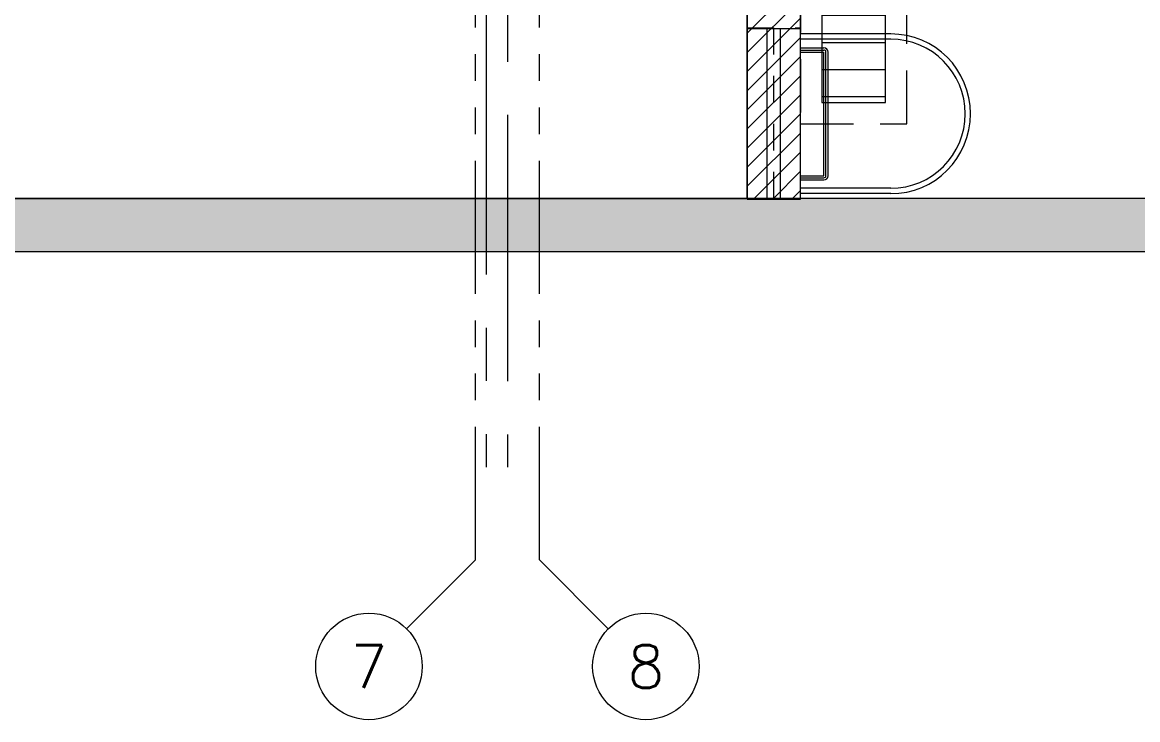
# Model space of a CAD drawing. Header units: millimetres. Extents: x 2085 to 2829, y 1352 to 1631.
# Drawn here: x 2154.63 to 2159.86, y 1600.64 to 1603.91 of the extents above; entities that cross this region are included whole.
import ezdxf
from ezdxf.enums import TextEntityAlignment as Align

# ---------------------------------------------------------------- set-up
doc = ezdxf.new("R2010")
doc.units = ezdxf.units.MM
for name, pattern in [('CENTER', [2, 1.25, -0.25, 0.25, -0.25]), ('HIDDEN', [0.375, 0.25, -0.125]), ('HIDDEN2', [0.1875, 0.125, -0.0625]), ('PHANTOM', [2.5, 1.25, -0.25, 0.25, -0.25, 0.25, -0.25]), ('PHANTOM2', [1.25, 0.625, -0.125, 0.125, -0.125, 0.125, -0.125])]:
    doc.linetypes.add(name, pattern=pattern)
doc.layers.get('0').update_dxf_attribs({"color": 251, "lineweight": 9})
for name, color, linetype, lineweight in [('A-BARANDAS', 251, 'Continuous', 9), ('A-EJES', 251, 'PHANTOM', 9), ('A-ESTRUCTURA-HATCH', 251, 'Continuous', 13), ('A-ESTRUCTURA-MUROS', 251, 'Continuous', 13), ('A-ESTRUCTURA-PLACAS', 251, 'Continuous', 13), ('A-MUROS', 251, 'Continuous', 9), ('A-PROYECCIONES', 251, 'HIDDEN2', 9), ('A-SANITARIOS', 251, 'Continuous', 13), ('A_20_Barandas', 251, 'Continuous', 13), ('DESAGUE', 251, 'Continuous', 13), ('Pavco', 251, 'Continuous', 13)]:
    doc.layers.add(name, color=color, linetype=linetype, lineweight=lineweight)
doc.layers.add('A-ETAPAS', color=251, linetype='Continuous', lineweight=9, plot=False)
doc.styles.add('ROMANS', font='romans.shx', dxfattribs={"width": 0.8})

# ---------------------------------------------------------------- blocks, each defined once
blk = doc.blocks.new('estructuras sotano 1')
at = {"layer": 'A-ESTRUCTURA-HATCH'}
h = blk.add_hatch(color=256, dxfattribs=at)
h.dxf.hatch_style = 1
h.paths.add_polyline_path([(18.94, 5.25), (19.19, 5.25), (19.19, 4.55), (18.94, 4.55)])
h.paths.add_polyline_path([(26.15, 5.25), (26.4, 5.25), (26.4, 4.55), (26.15, 4.55)])
h.paths.add_polyline_path([(26.15, 11.95), (26.4, 11.95), (26.4, 11.25), (26.15, 11.25)])
h.paths.add_polyline_path([(18.89, 11.95), (19.19, 11.95), (19.19, 11.25), (18.89, 11.25)])
h.paths.add_polyline_path([(11.43, 5.25), (11.98, 5.25), (11.98, 4.55), (11.43, 4.55)])
h.paths.add_polyline_path([(11.43, 11.95), (11.98, 11.95), (11.98, 11.25), (11.43, 11.25)])
h.paths.add_polyline_path([(4.22, 5.25), (4.47, 5.25), (4.47, 4.55), (4.22, 4.55)])
h.paths.add_polyline_path([(4.22, 11.95), (4.47, 11.95), (4.47, 11.25), (4.22, 11.25)])
h.paths.add_polyline_path([(18.89, 0.2499), (0, 0.25), (0, 0), (18.89, 0.0001)])
h.paths.add_polyline_path([(27.49, 0.25), (18.94, 0.25), (18.94, 0.0003), (27.49, 0.0004)])
h.paths.add_polyline_path([(15.265, 11.2494), (15.265, 13.45), (17.215, 13.4501), (17.215, 13.6), (15.015, 13.6), (15.015, 11.2494)])
h.paths.add_polyline_path([(19.165, 16.45), (18.94, 16.45), (15.015, 16.45), (15.015, 16.25), (18.915, 16.25), (18.915, 13.3), (19.165, 13.3)])
h.paths.add_polyline_path([(16.265, 11.3994), (17.2149, 11.3994), (17.2149, 11.2494), (16.265, 11.2494)], flags=17)
h = blk.add_hatch(dxfattribs=at)
h.set_pattern_fill('ANSI31', color=256, scale=0.02)
h.set_pattern_definition([(45, (-226278.28786, -8188240.62345), (-0.04490128060535, 0.04490128060535), [])])
h.paths.add_polyline_path([(13.08, 0.25), (13.08, 11.25), (15.015, 11.25), (15.015, 11.5), (11.98, 11.5), (11.98, 11.25), (12.83, 11.25), (12.83, 8.8215), (0.25, 8.8215), (0.25, 11.25), (4.22, 11.25), (4.22, 11.5), (0, 11.5), (0, 0.25), (0.25, 0.25), (0.25, 2.7299), (12.8238, 2.7299), (12.8238, 2.9799), (0.25, 2.9799), (0.25, 5.38), (12.8234, 5.38), (12.8234, 5.63), (0.25, 5.63), (0.25, 8.5715), (12.83, 8.5715), (12.83, 0.25)])
h.paths.add_polyline_path([(4.47, 11.5), (11.43, 11.5), (11.43, 11.25), (4.47, 11.25)], flags=17)
h.paths.add_polyline_path([(19.19, 11.5), (26.15, 11.5), (26.15, 11.25), (21.84, 11.25), (21.84, 9.1504), (27.24, 9.1504), (27.24, 11.25), (26.4, 11.25), (26.4, 11.5), (27.49, 11.5), (27.49, 0.25), (27.24, 0.25), (27.24, 4.7254), (26.4, 4.7254), (26.4, 4.9754), (27.24, 4.9754), (27.24, 8.9004), (19.19, 8.9004), (19.19, 5.25), (18.94, 5.25), (18.94, 9.1504), (21.59, 9.1504), (21.59, 11.25), (19.19, 11.25)])
h.paths.add_polyline_path([(19.19, 4.9754), (26.15, 4.9754), (26.15, 4.7254), (19.19, 4.7254)], flags=17)
h.paths.add_polyline_path([(18.94, 4.55), (19.19, 4.55), (19.19, 0.25), (18.94, 0.25)], flags=17)
at = {"layer": 'A-ESTRUCTURA-MUROS', "linetype": 'HIDDEN2'}
for p, q in [((12.83, 1.05), (13.08, 1.05)), ((12.955, 0.25), (12.955, 1.05))]:
    blk.add_line(p, q, dxfattribs=at)
at = {"layer": 'A-ESTRUCTURA-MUROS'}
for points in [[(13.08, 0.25), (13.08, 11.25), (15.015, 11.2494)], [(0.25, 0.25), (0.25, 2.7299), (12.83, 2.7299), (12.83, 0.25)]]:
    blk.add_lwpolyline(points, dxfattribs=at)
at = {"layer": 'A-ESTRUCTURA-PLACAS'}
blk.add_lwpolyline([(18.89, 0.2499), (0, 0.25), (0, 0), (18.89, 0.0001)], close=True, dxfattribs=at)
blk = doc.blocks.new('EJES 1P')
at = {"layer": 'A-EJES', "linetype": 'PHANTOM2'}
for p, q in [((40.9511, -18.2214), (41.2743, -17.8982)), ((41.8976, -18.2214), (41.5743, -17.8982))]:
    blk.add_line(p, q, dxfattribs=at)
for points in [[(41.2743, -17.8982), (41.2743, -12.2918)], [(41.5743, -17.8982), (41.5743, -12.2918)]]:
    blk.add_lwpolyline(points, dxfattribs=at)
at = {"layer": 'A-EJES', "linetype": 'Continuous'}
for centre in [(40.7743, -18.3982), (42.0743, -18.3982)]:
    blk.add_circle(centre, 0.25, dxfattribs=at)
at = {"layer": 'A-EJES', "linetype": 'Continuous', "style": 'ROMANS'}
for s, p in [('7', (40.7743, -18.3982)), ('8', (42.0743, -18.3982))]:
    blk.add_text(s, height=0.2, dxfattribs=at).set_placement(p, align=Align.MIDDLE_CENTER)
blk = doc.blocks.new('A$C59BA0E3C')
at = {"layer": 'A-BARANDAS', "ltscale": 0.5}
for points in [[(-0.3756, 0.4242), (-0.3756, 0.0004)], [(-0.3506, 0.4242), (-0.3506, 0.0004)], [(0.3494, 0.4242), (0.3494, 0.0004)], [(0.3744, 0.4242), (0.3744, 0.0004)]]:
    blk.add_lwpolyline(points, dxfattribs=at)
for radius in [0.375, 0.35]:
    blk.add_arc((-0.0006, 0.4242), radius, 0, 180, dxfattribs=at)
blk = doc.blocks.new('ESCALERA')
at = {"layer": 'A_20_Barandas', "linetype": 'Continuous', "ltscale": 0.3}
for p, q in [((-0.31, 0), (-0.31, 0.11)), ((-0.3, 0), (-0.3, 0.11)), ((0.29, 0.13), (-0.29, 0.13)), ((0.29, 0.12), (-0.29, 0.12)), ((-0.29, 0), (-0.29, 0.11)), ((0.29, 0.11), (-0.29, 0.11)), ((0.29, 0), (0.29, 0.11)), ((0.3, 0), (0.3, 0.11)), ((0.31, 0), (0.31, 0.11))]:
    blk.add_line(p, q, dxfattribs=at)
for centre, radius, start, end in [((-0.29, 0.11), 0.02, 90, 180), ((-0.29, 0.11), 0.01, 90, 180), ((0.29, 0.11), 0.02, 0, 90), ((0.29, 0.11), 0.01, 0, 90)]:
    blk.add_arc(centre, radius, start, end, dxfattribs=at)
blk = doc.blocks.new('BOMBAS-28.02.2025')
at = {"layer": 'DESAGUE'}
h = blk.add_hatch(dxfattribs=at)
h.set_pattern_fill('ANSI31', color=256, scale=0.04, angle=315)
h.set_pattern_definition([(360, (3002.36733, 953.96129), (3e-17, 0.127), [])])
h.paths.add_polyline_path([(0.45, -5.9465), (0.75, -5.9465), (0.75, -10.5501), (0.45, -10.5501)])
at = {"layer": 'A-SANITARIOS', "elevation": 0}
for points in [[(0.1, -11.0037), (0.35, -11.0036), (0.35, -10.2037), (0.1, -10.2037)], [(0.1929, -11.0036), (0.2565, -11.0036), (0.2565, -10.2036), (0.1929, -10.2036)]]:
    blk.add_lwpolyline(points, close=True, dxfattribs=at)
at = {"layer": 'DESAGUE', "linetype": 'HIDDEN', "elevation": 0}
blk.add_lwpolyline([(0.35, -5.8465), (0.35, -10.6501), (0.85, -10.6501), (0.85, -5.8465)], close=True, dxfattribs=at)
at = {"layer": 'DESAGUE', "elevation": 0}
blk.add_lwpolyline([(0.75, -10.5501), (0.75, -5.9465), (0.45, -5.9465), (0.45, -10.5501)], close=True, dxfattribs=at)
at = {"rotation": 270}
blk.add_blockref('A$C59BA0E3C', (0.3496, -10.6036), dxfattribs=at)
at = {"layer": 'Pavco', "rotation": 270}
blk.add_blockref('ESCALERA', (0.35, -10.6036, 0), dxfattribs=at)

msp = doc.modelspace()

# ---------------------------------------------------------------- linework, layer by layer
at = {"transparency": 33554559}
msp.add_lwpolyline([(2145.451, 1605.5677), (2145.451, 1603.0877), (2158.031, 1603.0877), (2158.031, 1605.5677)], close=True, dxfattribs=at)
at = {"layer": 'A-ETAPAS', "linetype": 'CENTER'}
msp.add_line((2156.906, 1631.4794), (2156.906, 1601.8251), dxfattribs=at)
at = {"layer": 'A-ETAPAS', "color": 4, "linetype": 'CENTER'}
msp.add_line((2156.8056, 1623.9802), (2156.8056, 1601.8252), dxfattribs=at)
at = {"layer": 'A-MUROS'}
for points in [[(2164.3662, 1619.2878), (2160.2157, 1619.2878), (2160.2163, 1614.338), (2157.181, 1614.3375), (2157.181, 1614.7878), (2156.6309, 1614.7878), (2156.6309, 1614.3379), (2149.671, 1614.3378), (2149.671, 1614.7878), (2149.421, 1614.7878), (2149.421, 1614.3378), (2145.201, 1614.3378), (2145.201, 1602.8378), (2172.6909, 1602.8382), (2172.6909, 1614.3378), (2171.601, 1614.3378), (2171.601, 1614.7882), (2171.351, 1614.7878), (2171.351, 1614.338), (2164.391, 1614.338), (2164.391, 1614.7878), (2164.366, 1614.7878)], [(2158.031, 1608.2178), (2157.181, 1608.2178), (2157.181, 1607.3878), (2156.631, 1607.3878), (2156.631, 1608.2178), (2149.671, 1608.2178), (2149.671, 1607.3878), (2149.421, 1607.3878), (2149.421, 1608.2178), (2145.451, 1608.2178), (2145.451, 1603.0877), (2158.031, 1603.0877)]]:
    msp.add_lwpolyline(points, close=True, dxfattribs=at)
msp.add_lwpolyline([(2160.4654, 1619.0878), (2164.091, 1619.0878), (2164.091, 1614.238), (2161.4654, 1614.238), (2161.4654, 1614.088), (2166.7909, 1614.0878), (2166.7909, 1611.9882), (2164.141, 1611.9882), (2164.141, 1603.0876), (2158.281, 1603.0876), (2158.281, 1614.0878), (2160.4654, 1614.0882), (2160.4654, 1616.2882), (2163.091, 1616.2882), (2163.091, 1616.4375)], dxfattribs=at)

# ---------------------------------------------------------------- block references
for name, p in [('estructuras sotano 1', (2145.201, 1602.8378)), ('BOMBAS-28.02.2025', (2157.931, 1614.0878))]:
    msp.add_blockref(name, p)
at = {"layer": 'A-PROYECCIONES'}
msp.add_blockref('EJES 1P', (2115.4816, 1619.2878), dxfattribs=at)

doc.saveas('drawing.dxf')
